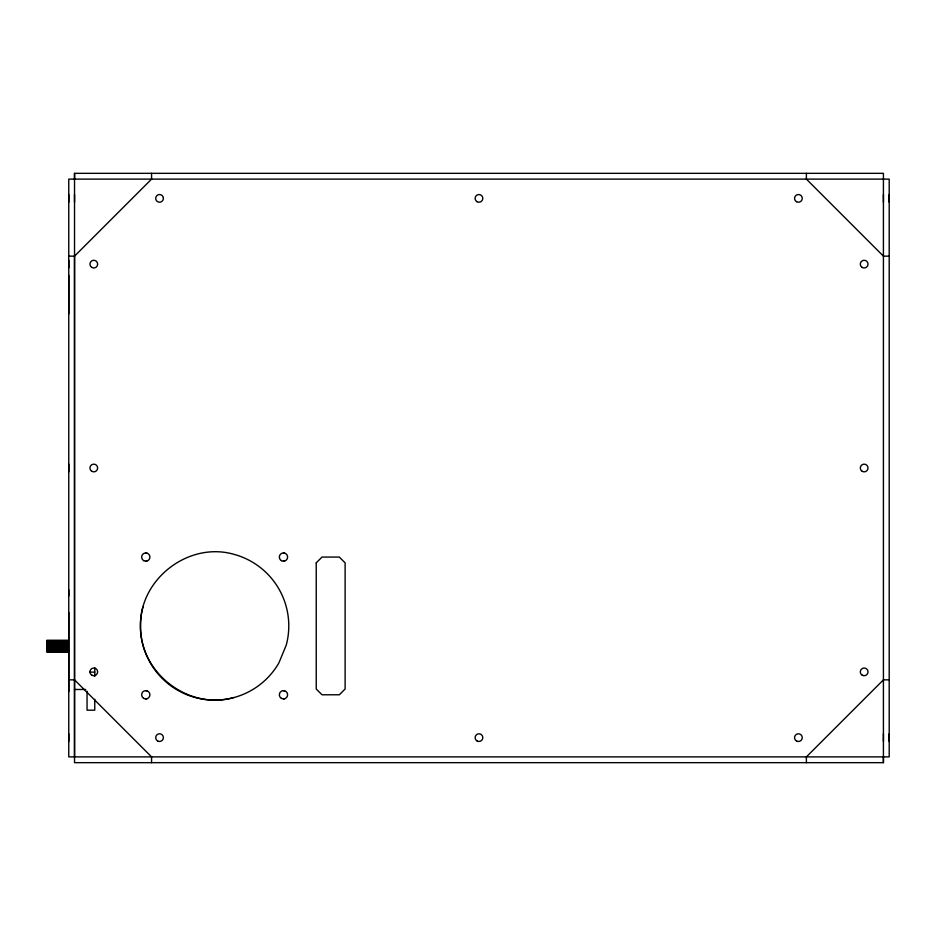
<?xml version="1.0" encoding="UTF-8"?>
<svg xmlns="http://www.w3.org/2000/svg" width="936" height="936" viewBox="0 0 936 936"><rect width="100%" height="100%" fill="white"/><g stroke="black" fill="none" stroke-linecap="round" stroke-linejoin="round"><path stroke-width="1.4" d="M74.529 173.335L74.529 762.664L883.42 762.664L883.42 173.335L74.529 173.335L74.529 179.115M151.573 762.664L151.573 756.885L74.529 679.852L68.761 679.852M151.573 173.335L151.573 179.115L74.529 256.148L74.529 756.885M806.387 762.664L806.387 756.885L883.42 679.852L889.2 679.852L889.2 756.885L68.761 756.885L68.761 179.115L889.2 179.115L889.2 679.852M806.387 173.335L806.387 179.115L883.42 256.148L889.2 256.148M143.009 606.739A74.143 74.143 0 0 0 278.846 663.004L286.252 645.115A74.143 74.143 0 0 0 233.824 554.299C188.686 541.312 139.616 578.963 140.482 625.927C139.616 672.89 188.686 710.541 233.824 697.542M145.782 561.214L146.847 561.073M283.479 561.214L284.556 561.073M145.782 698.923L146.847 698.782M283.479 698.923L284.556 698.782M68.761 256.148L74.529 256.148M68.305 640.341L46.8 640.341L46.8 651.807L68.305 651.807M46.8 640.61L68.305 640.61M46.8 641.031L68.305 641.031M46.8 641.605L68.305 641.605M46.8 642.318L68.305 642.318M46.8 643.149L68.305 643.149M46.8 644.062L68.305 644.062M46.8 645.033L68.305 645.033M46.8 646.039L68.305 646.039M46.8 647.033L68.305 647.033M46.8 648.016L68.305 648.016M46.8 648.929L68.305 648.929M46.8 649.748L68.305 649.748M46.8 650.462L68.305 650.462M46.8 651.035L68.679 651.035M46.8 651.468L68.305 651.468M46.8 651.725L68.305 651.725M89.879 672.13L94.758 672.13M74.389 689.481L85.644 689.481M283.479 552.93L284.556 553.071M145.782 552.93L146.847 553.071M283.479 690.639L284.556 690.78M145.782 690.639L146.847 690.78M889.2 194.524L889.2 202.223M889.2 733.777L889.2 741.476M883.42 194.524L883.42 202.223M883.42 733.777L883.42 741.476M883.42 756.885L883.42 762.664M94.758 667.672L94.758 676.459M94.758 699.262L94.758 710.19L87.048 710.19L87.048 691.248M74.529 194.524L74.529 202.223M68.761 194.524L68.761 202.223M68.761 260.278L68.761 267.977M68.761 275.406L68.761 313.923M68.761 464.151L68.761 471.849M68.761 589.914L68.761 596.08M68.761 612.448L68.761 691.587M68.761 733.777L68.761 741.476M316.228 562.852L316.228 689.001L322.007 694.781L339.335 694.781L345.115 689.001L345.115 562.852L339.335 557.072L322.007 557.072L316.228 562.852M163.379 197.999L163.344 199.005A3.849 3.849 0 0 1 157.108 201.345L156.417 200.608A3.849 3.849 0 0 1 158.196 194.77A3.849 3.849 0 0 1 163.379 197.999M91.868 267.462A3.849 3.849 0 0 0 97.648 264.127A3.849 3.849 0 0 0 91.868 260.793A3.849 3.849 0 0 0 91.868 267.462M477.056 201.708A3.849 3.849 0 0 0 482.824 198.374A3.849 3.849 0 0 0 477.056 195.039A3.849 3.849 0 0 0 477.056 201.708M796.477 201.708A3.849 3.849 0 0 0 802.257 198.374A3.849 3.849 0 0 0 796.477 195.039A3.849 3.849 0 0 0 796.477 201.708M862.231 267.462A3.849 3.849 0 0 0 868.011 264.127A3.849 3.849 0 0 0 862.231 260.793A3.849 3.849 0 0 0 862.231 267.462M862.231 471.334A3.849 3.849 0 0 0 868.011 468A3.849 3.849 0 0 0 862.231 464.665A3.849 3.849 0 0 0 862.231 471.334M862.231 675.207A3.849 3.849 0 0 0 868.011 671.872A3.849 3.849 0 0 0 862.231 668.538A3.849 3.849 0 0 0 862.231 675.207M796.477 740.961A3.849 3.849 0 0 0 802.257 737.626A3.849 3.849 0 0 0 796.477 734.292A3.849 3.849 0 0 0 796.477 740.961M477.056 740.961A3.849 3.849 0 0 0 482.824 737.626A3.849 3.849 0 0 0 477.056 734.292A3.849 3.849 0 0 0 477.056 740.961M91.868 675.207A3.849 3.849 0 0 0 97.648 671.872A3.849 3.849 0 0 0 91.868 668.538A3.849 3.849 0 0 0 91.868 675.207M157.622 740.961A3.849 3.849 0 0 0 163.402 737.626A3.849 3.849 0 0 0 157.622 734.292A3.849 3.849 0 0 0 157.622 740.961M91.868 471.334A3.849 3.849 0 0 0 97.648 468A3.849 3.849 0 0 0 91.868 464.665A3.849 3.849 0 0 0 91.868 471.334M143.711 560.664A4.142 4.142 0 0 0 149.924 557.072A4.142 4.142 0 0 0 143.711 553.492A4.142 4.142 0 0 0 143.711 560.664M281.408 698.361A4.142 4.142 0 0 0 287.621 694.781A4.142 4.142 0 0 0 281.408 691.189A4.142 4.142 0 0 0 281.408 698.361M143.711 698.361A4.142 4.142 0 0 0 149.924 694.781A4.142 4.142 0 0 0 143.711 691.189A4.142 4.142 0 0 0 143.711 698.361M281.408 560.664A4.142 4.142 0 0 0 287.621 557.072A4.142 4.142 0 0 0 281.408 553.492A4.142 4.142 0 0 0 281.408 560.664"/></g></svg>
